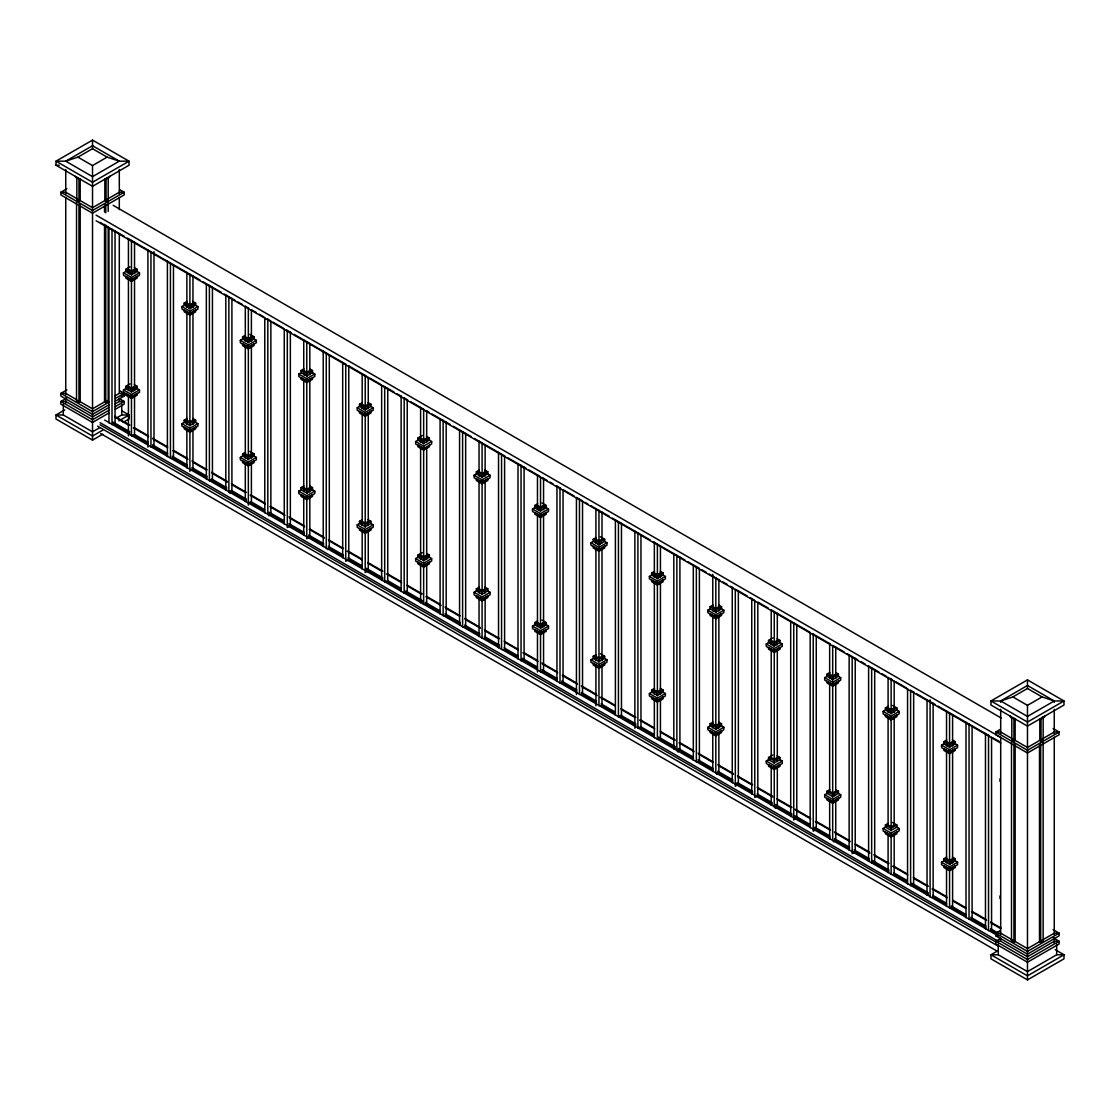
<?xml version="1.0" encoding="UTF-8"?>
<svg xmlns="http://www.w3.org/2000/svg" width="1120" height="1120" viewBox="0 0 1120 1120"><rect width="100%" height="100%" fill="white"/><g stroke="black" fill="none" stroke-linecap="round" stroke-linejoin="round"><path stroke-width="1.5" d="M106.064 201.278L106.078 179.2L108.206 177.968L108.192 200.06L106.064 201.278L104.846 200.578L104.846 178.976L106.078 179.2M1041.026 741.076L1041.026 718.984L1043.168 717.752L1043.154 739.844L1041.026 741.076L1039.808 740.376L1039.808 718.774L1041.026 718.984M92.526 140.098L56 161.182L56 165.242L92.526 186.326L129.038 165.242L129.038 161.182L92.526 140.098L92.526 148.708L77.91 157.136L65.744 161.182L56 161.182L92.526 182.266L129.038 161.182L119.308 161.182L107.128 157.136L92.526 148.708M77.91 157.136L92.526 165.564L107.128 157.136M66.892 188.748L60.872 192.234L60.872 194.936L92.526 213.206L124.18 194.936L124.18 192.234L119.658 189.63M76.832 177.968L80.5 179.158A3.808 2.198 -60 0 1 78.036 177.884L76.832 177.968L76.846 200.06L78.064 199.346M76.846 200.06L78.974 201.278L80.192 200.578L80.192 178.976M134.344 267.666L137.2 269.318L137.2 271.418L131.474 274.722L125.762 271.418L125.762 269.318L130.046 266.84M135.478 270.522L139.482 272.832L139.482 275.296L131.474 279.916L123.48 275.296L123.48 272.832L127.47 270.522M134.526 269.318L131.474 271.068L128.436 269.318M137.2 269.318L131.474 272.622L125.762 269.318M123.48 272.832L131.474 277.452L139.482 272.832M192.78 301.406L195.636 303.058L195.636 305.158L189.91 308.462L184.198 305.158L184.198 303.058L187.054 301.406M195.244 305.032L197.918 306.572L197.918 309.022L189.91 313.642L181.902 309.022L181.902 306.572L185.906 304.262M192.962 303.058L189.91 304.808L186.872 303.058M195.636 303.058L189.91 306.362L184.198 303.058M192.962 306.572L189.91 308.322L186.872 306.572M181.902 306.572L189.91 311.192L197.918 306.572M191.338 312.564L195.636 310.086L195.636 311.822L189.91 315.126L184.198 311.822L184.198 310.086L189.91 313.39M66.892 389.886L60.872 393.372L60.872 396.074L92.526 414.344L109.102 404.768M66.892 397.992L60.872 401.478L60.872 404.166L92.526 422.45L109.102 412.874M76.538 202.58L76.538 401.016L77.756 400.316M64.764 409.906L56 414.974L56 419.02L92.526 440.104L102.746 434.21M76.538 401.016L78.974 402.416L80.192 401.716L80.192 205.016M134.344 384.734L137.2 386.386L137.2 388.5L131.474 391.804L125.762 388.5L125.762 386.386L130.046 383.908M135.478 387.59L139.482 389.9L139.482 392.364L131.474 396.984L123.48 392.364L123.48 389.9L126.14 388.36M105.91 401.1L92.526 408.842L79.128 401.1M114.842 395.948L119.308 393.372L124.18 393.372L124.18 396.074L115.136 401.296M104.538 224.35L104.538 401.898L105.756 402.598L108.192 401.198L108.192 227.122M134.526 386.386L131.474 388.15L128.436 386.386M109.102 402.08L92.526 411.642L60.872 393.372L65.744 393.372L76.16 399.392M115.136 398.594L124.18 393.372L119.658 390.768M137.2 386.386L131.474 389.69L125.762 386.386M131.474 391.664L134.526 389.9M108.892 407.484L92.526 416.934L65.744 401.478L60.872 401.478L92.526 419.748L109.102 410.172M114.842 404.054L119.308 401.478L124.18 401.478L124.18 404.166L115.136 409.388M123.48 389.9L131.474 394.52L139.482 389.9M115.136 406.7L124.18 401.478L119.658 398.86M249.774 334.306L254.072 336.784L254.072 338.898L248.346 342.202L242.62 338.898L242.62 336.784L245.49 335.132M253.68 338.758L256.354 340.298L256.354 342.762L248.346 347.382L240.338 342.762L240.338 340.298L243.012 338.758M251.398 336.784L248.346 338.548L245.308 336.784M254.072 336.784L248.346 340.088L242.62 336.784M99.82 427.63L92.526 431.844L63.308 414.974L56 414.974L92.526 436.058L102.746 430.15M115.892 418.348L121.744 414.974L129.038 414.974L129.038 419.02L123.2 422.394M251.398 340.298L248.346 342.062L245.308 340.298M240.338 340.298L248.346 344.932L256.354 340.298M118.818 420.882L129.038 414.974L121.744 410.76M192.78 418.474L195.636 420.126L195.636 422.226L189.91 425.53L184.198 422.226L184.198 420.126L187.054 418.474M193.914 421.33L197.918 423.64L197.918 426.104L189.91 430.724L181.902 426.104L181.902 423.64L185.906 421.33M192.962 420.126L189.91 421.876L186.872 420.126M195.636 420.126L189.91 423.43L184.198 420.126M181.902 423.64L189.91 428.26L197.918 423.64M309.638 368.872L312.508 370.524L312.508 372.638L306.782 375.942L301.056 372.638L301.056 370.524L303.926 368.872M312.116 372.498L314.79 374.038L314.79 376.502L306.782 381.122L298.774 376.502L298.774 374.038L301.448 372.498M309.82 370.524L306.782 372.288L303.744 370.524M312.508 370.524L306.782 373.828L301.056 370.524M298.774 374.038L306.782 378.658L314.79 374.038M311.08 378.378L306.782 380.856L301.056 377.552L301.056 379.302L306.782 382.606L312.508 379.302L312.508 377.552M249.774 451.388L254.072 453.866L254.072 455.966L248.346 459.27L242.62 455.966L242.62 453.866L245.49 452.214M252.35 455.07L256.354 457.38L256.354 459.83L248.346 464.45L240.338 459.83L240.338 457.38L243.012 455.84M251.398 453.866L248.346 455.616L245.308 453.866M254.072 453.866L248.346 457.17L242.62 453.866M240.338 457.38L248.346 462L256.354 457.38M368.074 402.612L370.944 404.264L370.944 406.378L365.218 409.682L359.492 406.378L359.492 404.264L362.362 402.612M370.552 406.238L373.226 407.778L373.226 410.242L365.218 414.862L357.21 410.242L357.21 407.778L359.884 406.238M368.256 404.264L365.218 406.028L362.18 404.264M370.944 404.264L365.218 407.568L359.492 404.264M368.256 407.778L365.218 409.542L362.18 407.778M357.21 407.778L365.218 412.398L373.226 407.778M229.88 493.29L231.91 492.114L231.91 298.424M309.638 485.94L312.508 487.592L312.508 489.706L306.782 493.01L301.056 489.706L301.056 487.592L303.926 485.94M312.116 489.566L314.79 491.106L314.79 493.57L306.782 498.19L298.774 493.57L298.774 491.106L301.448 489.566M309.82 487.592L306.782 489.356L303.744 487.592M312.508 487.592L306.782 490.896L301.056 487.592M306.782 492.87L309.82 491.106M268.842 515.774L270.872 514.612L270.872 320.908M298.774 491.106L306.782 495.74L314.79 491.106M426.51 436.352L429.38 438.004L429.38 440.104L423.654 443.408L417.928 440.104L417.928 438.004L422.226 435.526M428.988 439.978L431.662 441.518L431.662 443.982L423.654 448.602L415.646 443.982L415.646 441.518L418.32 439.978M426.692 438.004L423.654 439.754L420.602 438.004M429.38 438.004L423.654 441.308L417.928 438.004M415.646 441.518L423.654 446.138L431.662 441.518M288.316 527.03L290.346 525.854L290.346 332.15M307.804 538.272L309.82 537.096L309.82 496.958M368.074 519.68L370.944 521.332L370.944 523.446L365.218 526.75L359.492 523.446L359.492 521.332L362.362 519.68M370.552 523.306L373.226 524.846L373.226 527.31L365.218 531.93L357.21 527.31L357.21 524.846L359.884 523.306M368.256 521.332L365.218 523.096L362.18 521.332M370.944 521.332L365.218 524.636L359.492 521.332M327.278 549.514L329.308 548.352L329.308 354.648M357.21 524.846L365.218 529.466L373.226 524.846M484.946 470.092L487.802 471.744L487.802 473.844L482.09 477.148L476.364 473.844L476.364 471.744L479.22 470.092M486.094 472.948L490.098 475.258L490.098 477.708L482.09 482.328L474.082 477.708L474.082 475.258L478.086 472.948M485.128 471.744L482.09 473.494L479.038 471.744M487.802 471.744L482.09 475.048L476.364 471.744M485.128 475.258L482.09 477.008L479.038 475.258M474.082 475.258L482.09 479.878L490.098 475.258M346.752 560.77L348.782 559.594L348.782 365.89M366.226 572.012L368.256 570.836M426.51 553.42L429.38 555.072L429.38 557.186L423.654 560.49L417.928 557.186L417.928 555.072L422.226 552.594M428.988 557.046L431.662 558.586L431.662 561.05L423.654 565.67L415.646 561.05L415.646 558.586L418.32 557.046M426.692 555.072L423.654 556.822L420.602 555.072M429.38 555.072L423.654 558.376L417.928 555.072M423.654 560.35L426.692 558.586M415.646 558.586L423.654 563.206L431.662 558.586M423.654 565.404L429.38 562.1L429.38 563.85L423.654 567.154L417.928 563.85L417.928 562.1L422.226 564.578M541.954 502.992L546.238 505.47L546.238 507.584L540.526 510.888L534.8 507.584L534.8 505.47L537.656 503.818M544.53 506.674L548.52 508.984L548.52 511.448L540.526 516.068L532.518 511.448L532.518 508.984L536.522 506.674M543.564 505.47L540.526 507.234L537.474 505.47M546.238 505.47L540.526 508.774L534.8 505.47M532.518 508.984L540.526 513.604L548.52 508.984M484.946 587.16L487.802 588.812L487.802 590.912L482.09 594.216L476.364 590.912L476.364 588.812L479.22 587.16M487.424 590.786L490.098 592.326L490.098 594.79L482.09 599.41L474.082 594.79L474.082 592.326L476.756 590.786M485.128 588.812L482.09 590.562L479.038 588.812M487.802 588.812L482.09 592.116L476.364 588.812M474.082 592.326L482.09 596.946L490.098 592.326M600.39 536.732L604.674 539.21L604.674 541.324L598.962 544.628L593.236 541.324L593.236 539.21L596.092 537.558M604.296 541.184L606.956 542.724L606.956 545.188L598.962 549.808L590.954 545.188L590.954 542.724L593.614 541.184M602 539.21L598.962 540.974L595.91 539.21M604.674 539.21L598.962 542.514L593.236 539.21M602 542.724L598.962 544.488L595.91 542.724M590.954 542.724L598.962 547.344L606.956 542.724M541.954 620.074L546.238 622.552L546.238 624.652L540.526 627.956L534.8 624.652L534.8 622.552L537.656 620.9M545.86 624.526L548.52 626.066L548.52 628.516L540.526 633.136L532.518 628.516L532.518 626.066L535.192 624.526M543.564 622.552L540.526 624.302L537.474 622.552M546.238 622.552L540.526 625.856L534.8 622.552M540.526 627.816L543.564 626.066M532.518 626.066L540.526 630.686L548.52 626.066M660.254 571.298L663.11 572.95L663.11 575.064L657.398 578.368L651.672 575.064L651.672 572.95L654.528 571.298M662.732 574.924L665.392 576.464L665.392 578.928L657.398 583.548L649.39 578.928L649.39 576.464L652.05 574.924M660.436 572.95L657.398 574.7L654.346 572.95M663.11 572.95L657.398 576.254L651.672 572.95M660.436 576.464L657.398 578.214L654.346 576.464M649.39 576.464L657.398 581.084L665.392 576.464M600.39 653.8L604.674 656.278L604.674 658.392L598.962 661.696L593.236 658.392L593.236 656.278L596.092 654.626M604.296 658.252L606.956 659.792L606.956 662.256L598.962 666.876L590.954 662.256L590.954 659.792L593.614 658.252M602 656.278L598.962 658.042L595.91 656.278M604.674 656.278L598.962 659.582L593.236 656.278M590.954 659.792L598.962 664.412L606.956 659.792M718.69 605.038L721.546 606.69L721.546 608.79L715.82 612.094L710.108 608.79L710.108 606.69L712.964 605.038M721.168 608.664L723.828 610.204L723.828 612.654L715.82 617.288L707.826 612.654L707.826 610.204L710.486 608.664M718.872 606.69L715.82 608.44L712.782 606.69M721.546 606.69L715.82 609.994L710.108 606.69M707.826 610.204L715.82 614.824L723.828 610.204M660.254 688.366L663.11 690.018L663.11 692.132L657.398 695.436L651.672 692.132L651.672 690.018L654.528 688.366M661.388 691.222L665.392 693.532L665.392 695.996L657.398 700.616L649.39 695.996L649.39 693.532L653.394 691.222M660.436 690.018L657.398 691.782L654.346 690.018M663.11 690.018L657.398 693.322L651.672 690.018M649.39 693.532L657.398 698.152L665.392 693.532M777.126 638.778L779.982 640.43L779.982 642.53L774.256 645.834L768.544 642.53L768.544 640.43L772.828 637.952M779.604 642.404L782.264 643.944L782.264 646.394L774.256 651.014L766.262 646.394L766.262 643.944L768.922 642.404M777.308 640.43L774.256 642.18L771.218 640.43M779.982 640.43L774.256 643.72L768.544 640.43M777.308 643.944L774.256 645.694L771.218 643.944M766.262 643.944L774.256 648.564L782.264 643.944M718.69 722.106L721.546 723.758L721.546 725.872L715.82 729.162L710.108 725.872L710.108 723.758L712.964 722.106M721.168 725.732L723.828 727.272L723.828 729.736L715.82 734.356L707.826 729.736L707.826 727.272L711.83 724.962M718.872 723.758L715.82 725.508L712.782 723.758M721.546 723.758L715.82 727.062L710.108 723.758M715.82 729.022L718.872 727.272M677.88 751.94L679.91 750.764L679.91 557.074M707.826 727.272L715.82 731.892L723.828 727.272M835.562 672.504L838.418 674.156L838.418 676.27L832.692 679.574L826.98 676.27L826.98 674.156L829.836 672.504M838.026 676.13L840.7 677.67L840.7 680.134L832.692 684.754L824.698 680.134L824.698 677.67L827.358 676.13M835.744 674.156L832.692 675.92L829.654 674.156M838.418 674.156L832.692 677.46L826.98 674.156M824.698 677.67L832.692 682.29L840.7 677.67M716.842 774.438L718.872 773.262L718.872 733.124M777.126 755.846L779.982 757.498L779.982 759.598L774.256 762.902L768.544 759.598L768.544 757.498L772.828 755.02M779.604 759.472L782.264 761.012L782.264 763.462L774.256 768.096L766.262 763.462L766.262 761.012L770.252 758.702M777.308 757.498L774.256 759.248L771.218 757.498M779.982 757.498L774.256 760.802L768.544 757.498M736.316 785.68L738.346 784.504L738.346 590.8M766.262 761.012L774.256 765.632L782.264 761.012M892.556 705.418L896.854 707.896L896.854 710.01L891.128 713.314L885.402 710.01L885.402 707.896L888.272 706.244M896.462 709.87L899.136 711.41L899.136 713.874L891.128 718.494L883.12 713.874L883.12 711.41L887.124 709.1M894.18 707.896L891.128 709.66L888.09 707.896M896.854 707.896L891.128 711.2L885.402 707.896M894.18 711.41L891.128 713.174L888.09 711.41M883.12 711.41L891.128 716.03L899.136 711.41M755.804 796.922L757.82 795.746L757.82 602.056L768.334 608.174M775.278 808.164L777.308 807.002L777.308 766.864M835.562 789.586L838.418 791.224L838.418 793.338L832.692 796.642L826.98 793.338L826.98 791.224L829.836 789.586M836.696 792.428L840.7 794.752L840.7 797.202L832.692 801.822L824.698 797.202L824.698 794.752L828.688 792.428M1027.474 679.896L990.962 700.98L990.962 705.026L1027.474 726.11L1064 705.026L1064 700.98L1027.474 679.896L1027.474 688.492L1012.872 696.934L1000.692 700.98L990.962 700.98L1027.474 722.064L1064 700.98L1054.256 700.98L1042.09 696.934L1027.474 688.492M835.744 791.224L832.692 792.988L829.654 791.224M838.418 791.224L832.692 794.528L826.98 791.224M832.692 796.502L835.744 794.752M794.752 819.42L796.782 818.244L796.782 624.54M1000.692 702.324L1000.692 700.98L1027.474 685.51L1054.256 700.98L1054.256 702.324M824.698 794.752L832.692 799.372L840.7 794.752M952.42 739.984L955.29 741.636L955.29 743.736L949.564 747.04L943.838 743.736L943.838 741.636L946.708 739.984M953.568 742.84L957.572 745.15L957.572 747.614L949.564 752.234L941.556 747.614L941.556 745.15L944.23 743.61M952.602 741.636L949.564 743.386L946.526 741.636M955.29 741.636L949.564 744.94L943.838 741.636M941.556 745.15L949.564 749.77L957.572 745.15M1012.872 696.934L1027.474 705.362L1042.09 696.934M814.226 830.662L816.256 829.486L816.256 635.782M1000.342 729.414L995.82 732.032L995.82 734.72L1027.474 753.004L1059.128 734.72L1059.128 732.032L1053.108 728.546M1054.256 700.98L1027.474 716.436L1000.692 700.98M833.714 841.904L835.744 840.728L835.744 800.604M1011.794 717.752L1011.808 739.844L1013.936 741.076L1015.154 740.376L1015.154 718.774L1011.794 717.752A3.808 2.198 -60 0 1 1010.254 716.086M892.556 822.486L896.854 824.964L896.854 827.078L891.128 830.382L885.402 827.078L885.402 824.964L888.272 823.312M896.462 826.938L899.136 828.478L899.136 830.942L891.128 835.562L883.12 830.942L883.12 828.478L887.124 826.168M894.18 824.964L891.128 826.728L888.09 824.964M896.854 824.964L891.128 828.268L885.402 824.964M853.188 853.146L855.218 851.984M883.12 828.478L891.128 833.098L899.136 828.478M892.556 834.47L896.854 831.992L896.854 833.742L891.128 837.046L885.402 833.742L885.402 831.992L891.128 835.296M952.42 857.052L955.29 858.704L955.29 860.818L949.564 864.122L943.838 860.818L943.838 858.704L946.708 857.052M954.898 860.678L957.572 862.218L957.572 864.682L949.564 869.302L941.556 864.682L941.556 862.218L944.23 860.678M952.602 858.704L949.564 860.468L946.526 858.704M955.29 858.704L949.564 862.008L943.838 858.704M949.564 863.982L952.602 862.218M941.556 862.218L949.564 866.838L957.572 862.218M1053.108 929.684L1059.128 933.17L1059.128 935.858L1027.474 954.142L995.82 935.858L995.82 933.17L1000.342 930.552M1000.342 938.658L995.82 941.262L995.82 943.964L1027.474 962.234L1059.128 943.964L1059.128 941.262L1053.108 937.79M1011.5 742.364L1011.5 940.814L1012.718 940.1M998.256 950.544L990.962 954.758L990.962 958.818L1027.474 979.902L1064 958.818L1064 954.758L1055.236 949.704M1011.5 940.814L1013.936 942.214L1015.154 941.514L1015.154 744.814M1039.388 941.752L1027.474 948.626L1000.692 933.17L995.82 933.17M1042.356 940.044L1054.256 933.17L1059.128 933.17L1027.474 951.44L990.514 930.09M1039.5 744.996L1039.5 941.682L1040.718 942.396L1043.154 940.982L1043.154 742.546M1056.692 954.758L1027.474 971.628L998.256 954.758L990.962 954.758L1027.474 975.856L1064 954.758L1056.692 954.758L1056.692 943.964M56 165.242L59.248 165.242M120.932 396.074L124.18 396.074M995.82 935.858L999.068 935.858M1000.692 941.262L995.82 941.262L1027.474 959.532L1059.128 941.262L1054.256 941.262L1027.474 956.732L1000.692 941.262L1000.692 937.874M1041.936 717.542L1043.168 717.752M78.064 177.758L77.756 177.576A3.808 2.198 -60 0 1 75.306 176.302M1015.154 718.774L1015.462 718.956A3.808 2.198 -60 0 1 1012.998 717.668M1041.936 739.144L1043.154 739.844M113.162 205.324L1001.154 717.99M96.124 215.166L1000.776 737.45M100.072 222.362L103.11 224.112M106.134 225.862L124.32 236.362M127.344 238.112L200.088 280.098M203.112 281.848L221.298 292.348M224.336 294.098L234.934 300.23M237.972 301.98L242.508 304.598M245.546 306.348L248.57 308.098M251.608 309.848L256.158 312.466M259.182 314.216L263.732 316.848M266.756 318.598L269.794 320.348M272.818 322.098L283.43 328.216M286.454 329.966L291.004 332.598M294.028 334.348L345.562 364.084M348.586 365.834L366.772 376.334M369.796 378.084L380.408 384.216M383.432 385.966L394.044 392.084M397.082 393.834L401.618 396.466M404.656 398.216L407.68 399.966M410.718 401.716L422.842 408.702M425.866 410.452L428.904 412.202M431.928 413.952L450.114 424.452M453.138 426.202L471.324 436.702M474.362 438.452L504.658 455.952M507.696 457.702L525.882 468.202M528.906 469.952L539.518 476.07M542.542 477.82L547.092 480.452M550.13 482.202L553.154 483.952M556.192 485.702L560.728 488.32M563.766 490.07L574.364 496.188M577.402 497.938L581.952 500.57M584.976 502.32L588.014 504.07M591.038 505.82L609.224 516.32M612.248 518.07L650.132 539.938M653.17 541.688L684.992 560.056M688.016 561.806L698.628 567.938M701.652 569.688L706.202 572.306M709.24 574.056L719.838 580.188M722.876 581.938L727.412 584.556M730.45 586.306L733.474 588.056M736.512 589.806L747.124 595.924M750.148 597.674L754.698 600.306L754.782 797.51M771.358 609.924L809.242 631.792M812.28 633.542L830.466 644.042M833.49 645.792L844.102 651.924M847.126 653.674L857.738 659.792M860.762 661.542L865.312 664.174M868.35 665.924L878.948 672.042M881.986 673.792L886.522 676.41M889.56 678.16L892.584 679.91M895.622 681.66L906.22 687.792M910.77 690.41L913.808 692.16M916.832 693.91L935.018 704.41M938.042 706.16L989.576 735.91M992.6 737.66L1000.174 742.028M96.124 220.78L1000.776 743.078M128.436 272.832L131.474 274.582M303.744 374.038L306.782 375.802M420.602 441.518L423.654 443.268M537.474 508.984L540.526 510.748M712.782 610.204L715.82 611.954M829.654 677.67L832.692 679.434M946.526 745.15L949.564 746.9M423.654 448.336L417.928 445.032L417.928 446.782L423.654 450.086L429.38 446.782L429.38 445.032M106.974 400.484L108.192 401.198M1041.936 940.282L1043.154 940.982M114.688 416.346L129.836 425.096M134.386 427.728L148.022 435.596M152.558 438.228L167.72 446.978M173.782 450.478L187.418 458.346M191.968 460.964L207.116 469.714M211.666 472.346L226.814 481.096M231.364 483.714L246.512 492.464M251.062 495.096L264.698 502.964M270.76 506.464L284.396 514.332M288.946 516.964L304.094 525.714M310.156 529.214L323.792 537.082M328.342 539.714L343.49 548.464M348.04 551.082L361.676 558.95M367.738 562.45L382.9 571.2M387.436 573.832L401.072 581.7M407.134 585.2L422.296 593.95M426.832 596.568L440.482 604.45M445.018 607.068L460.18 615.818M464.716 618.45L479.878 627.2M484.428 629.818L499.576 638.568M504.126 641.186L517.762 649.068M523.824 652.568L537.46 660.436M542.01 663.068L557.158 671.818M563.22 675.318L576.856 683.186M581.406 685.804L596.554 694.554M601.104 697.186L614.74 705.054M620.802 708.554L635.95 717.304M640.5 719.936L654.136 727.804M660.198 731.304L675.346 740.054M679.896 742.672L693.532 750.554M698.082 753.172L713.23 761.922M717.78 764.554L732.928 773.304M737.478 775.922L752.64 784.672M757.176 787.29L772.338 796.04M776.874 798.672L792.036 807.422M795.06 809.172L810.222 817.922M816.284 821.422L829.92 829.29M834.456 831.908L849.618 840.658M855.68 844.158L869.316 852.04M873.866 854.658L889.014 863.408M893.564 866.04L907.2 873.908M913.262 877.408L928.41 886.158M932.96 888.776L946.596 896.658M952.658 900.158L966.294 908.026M972.356 911.526L985.992 919.394M990.542 922.026L1001.154 928.144M115.276 417.396L128.912 425.278M133.462 427.896L148.61 436.646M153.16 439.264L166.796 447.146M172.858 450.646L188.006 459.396M192.556 462.014L206.192 469.896M212.254 473.396L227.416 482.146M231.952 484.764L245.602 492.632M250.138 495.264L265.3 504.014M269.836 506.632L284.998 515.382M289.534 518.014L304.696 526.764M309.246 529.382L324.394 538.132M328.944 540.75L342.58 548.632M347.116 551.25L362.278 560M368.34 563.5L381.976 571.382M386.526 574L401.674 582.75M407.736 586.25L421.372 594.118M425.922 596.75L441.07 605.5M445.62 608.118L459.256 616M465.318 619.5L480.466 628.236M485.016 630.868L498.652 638.736M504.714 642.236L518.35 650.118M522.9 652.736L538.048 661.486M542.598 664.118L557.746 672.854M562.296 675.486L577.458 684.236M581.994 686.854L597.156 695.604M600.18 697.354L615.342 706.104M621.39 709.604L635.04 717.472M639.576 720.104L654.738 728.854M660.8 732.354L674.436 740.222M678.972 742.854L694.134 751.604M698.684 754.222L712.32 762.09M718.382 765.59L733.53 774.34M738.08 776.972L751.716 784.84M757.778 788.34L772.926 797.09M777.476 799.722L791.112 807.59M795.662 810.208L810.81 818.958M815.36 821.59L830.508 830.34M835.058 832.958L850.206 841.708M854.756 844.34L869.904 853.076M874.454 855.708L888.09 863.576M892.64 866.208L907.788 874.958M913.85 878.458L927.486 886.326M932.036 888.958L947.198 897.694M953.246 901.194L965.37 908.194M971.432 911.694L986.594 920.444M991.13 923.076L1000.23 928.326M113.134 422.142L129.808 431.76M134.344 434.378L147.98 442.26M152.53 444.878L167.692 453.628M172.228 456.26L187.39 465.01M191.926 467.628L207.088 476.378M211.624 478.996L226.786 487.746M231.336 490.378L246.484 499.128M251.034 501.746L264.67 509.628M269.206 512.246L284.368 520.996M288.918 523.614L304.066 532.364M308.616 534.996L323.764 543.746M328.314 546.364L343.462 555.114M348.012 557.746L361.648 565.614M366.198 568.232L382.858 577.864M387.408 580.482L401.044 588.364M405.594 590.982L422.254 600.614M425.292 602.364L440.44 611.114M444.99 613.732L460.138 622.482M464.688 625.1L479.85 633.85M484.386 636.482L499.548 645.232M504.084 647.85L517.72 655.732M522.27 658.35L537.432 667.1M541.968 669.718L557.13 678.468M561.666 681.1L576.828 689.85M581.364 692.468L596.526 701.218M601.076 703.836L614.712 711.718M620.774 715.218L635.922 723.968M640.472 726.586L654.108 734.468M658.658 737.086L675.318 746.718M678.356 748.454L693.504 757.204M698.054 759.836L713.202 768.586M717.752 771.204L732.9 779.954M737.45 782.586L752.598 791.336M757.148 793.954L772.296 802.704M775.334 804.454L791.994 814.072M795.032 815.822L810.18 824.572M814.73 827.204L829.878 835.954M834.428 838.572L849.576 847.322M854.126 849.94L869.288 858.69M872.312 860.44L888.986 870.072M893.522 872.69L907.172 880.572M911.708 883.19L928.382 892.808M932.932 895.44L946.568 903.308M951.104 905.94L966.266 914.69M970.802 917.308L985.964 926.058M990.514 928.69L998.088 933.058M113.134 423.542L129.808 433.16M132.832 434.91L147.98 443.66M152.53 446.292L167.692 455.042M172.228 457.66L187.39 466.41M191.926 469.028L207.088 477.778M210.112 479.528L226.786 489.16M229.81 490.91L246.484 500.528M249.508 502.278L264.67 511.028M269.206 513.646L284.368 522.396M288.918 525.028L304.066 533.778M308.616 536.396L323.764 545.146M328.314 547.778L343.462 556.528M348.012 559.146L361.648 567.014M366.198 569.646L382.858 579.264M385.896 581.014L401.044 589.764M405.594 592.396L422.254 602.014M425.292 603.764L440.44 612.514M444.99 615.132L460.138 623.882M464.688 626.514L479.85 635.264M484.386 637.882L499.548 646.632M504.084 649.264L517.72 657.132M522.27 659.75L537.432 668.5M541.968 671.132L557.13 679.882M561.666 682.5L576.828 691.25M581.364 693.882L596.526 702.618M601.076 705.25L614.712 713.118M619.248 715.75L635.922 725.368M638.946 727.118L654.108 735.868M658.658 738.5L675.318 748.118M678.356 749.868L693.504 758.618M698.054 761.236L713.202 769.986M717.752 772.618L732.9 781.368M735.938 783.118L752.598 792.736M757.148 795.354L772.296 804.104M775.334 805.854L791.994 815.486M795.032 817.236L810.18 825.986M814.73 828.604L829.878 837.354M834.428 839.972L849.576 848.722M854.126 851.354L869.288 860.104M872.312 861.854L888.986 871.472M893.522 874.104L907.172 881.972M911.708 884.59L928.382 894.222M932.932 896.84L946.568 904.722M951.104 907.34L966.266 916.09M970.802 918.722L985.964 927.458M104.636 420.042L998.676 936.208M100.072 422.674L998.662 941.472M100.072 424.788L995.624 941.836M97.636 426.188L997.738 945.868M100.674 433.566L997.738 951.482M1013.922 718.984L1013.936 741.076M78.974 179.2L78.974 201.278M1054.256 709.31L1054.256 733.74M1054.256 737.226L1054.256 934.388M1054.256 937.874L1054.256 943.11M1040.718 743.946L1040.718 942.396M1027.474 705.362L1027.474 979.902M1013.936 743.778L1013.936 942.214M1000.692 709.31L1000.692 733.74M1000.692 737.226L1000.692 934.388M999.992 778.89L999.992 781.34M999.992 895.958L999.992 898.422M998.256 943.964L998.256 954.758M991.564 737.002L991.564 930.706M988.526 735.266L988.526 930.706M985.474 733.516L985.474 928.956M972.09 725.76L972.09 917.714M969.038 724.024L969.038 919.464M966 722.26L966 917.714M952.602 714.504L952.602 745.92M952.602 751.156L952.602 862.834M952.602 868.07L952.602 906.458M949.564 712.782L949.564 747.67M949.564 749.77L949.564 864.598M949.564 866.838L949.564 908.222M946.526 711.018L946.526 745.92M946.526 751.156L946.526 862.834M946.526 868.07L946.526 906.458M933.128 703.262L933.128 896.966M930.09 699.79L930.09 896.98M927.038 699.776L927.038 895.216M913.654 692.02L913.654 883.974M910.602 690.284L910.602 885.724M907.564 688.52L907.564 883.974M894.18 680.778L894.18 712.18M894.18 717.416L894.18 825.608M894.18 834.33L894.18 874.468M891.128 679.042L891.128 713.944M891.128 716.03L891.128 830.858M891.128 833.098L891.128 874.482M888.09 677.278L888.09 712.18M888.09 717.416L888.09 825.608M888.09 834.33L888.09 872.732M874.692 669.522L874.692 863.226M871.654 667.786L871.654 863.24M868.602 666.036L868.602 861.476M855.218 658.28L855.218 850.234M852.18 656.544L852.18 853.734M849.128 654.794L849.128 850.234M835.744 647.038L835.744 678.44M835.744 683.676L835.744 791.868M832.692 645.302L832.692 680.204M832.692 682.29L832.692 797.118M832.692 799.372L832.692 840.742M829.654 643.538L829.654 678.44M829.654 683.676L829.654 791.868M829.654 800.604L829.654 838.992M813.218 634.06L813.218 831.25M810.18 632.296L810.18 827.75M793.744 622.804L793.744 819.994M790.692 621.054L790.692 816.494M777.308 613.298L777.308 644.714M777.308 649.95L777.308 761.628M774.256 611.562L774.256 646.464M774.256 648.564L774.256 763.378M774.256 765.632L774.256 807.016M771.218 609.812L771.218 644.714M771.218 649.95L771.218 758.142M771.218 766.864L771.218 805.252M751.744 598.556L751.744 794.01M735.308 589.078L735.308 786.268M732.256 587.314L732.256 782.754M718.872 579.558L718.872 610.974M718.872 616.21L718.872 727.888M715.82 577.822L715.82 612.724M715.82 614.824L715.82 729.652M715.82 731.892L715.82 773.276M712.782 574.322L712.782 610.974M712.782 616.21L712.782 727.888M712.782 733.124L712.782 771.512M699.398 568.316L699.398 762.02M696.346 566.58L696.346 762.02M693.308 564.83L693.308 760.27M676.872 555.338L676.872 750.778M673.82 553.574L673.82 749.028M660.436 545.818L660.436 577.234M660.436 582.47L660.436 694.148M660.436 699.384L660.436 739.522M657.398 544.096L657.398 578.998M657.398 581.084L657.398 695.912M657.398 698.152L657.398 739.536M654.346 542.332L654.346 577.234M654.346 582.47L654.346 694.148M654.346 699.384L654.346 737.772M640.962 534.576L640.962 728.28M637.91 532.84L637.91 728.294M634.872 531.09L634.872 728.28M621.474 523.334L621.474 717.038M618.436 521.598L618.436 717.038M615.398 519.848L615.398 715.288M602 512.092L602 540.008M602 548.73L602 660.408M602 665.644L602 705.782M598.962 510.356L598.962 545.258M598.962 547.344L598.962 662.172M598.962 664.412L598.962 705.796M595.91 508.592L595.91 543.494M595.91 548.73L595.91 660.408M595.91 665.644L595.91 705.782M582.526 500.836L582.526 694.54M579.474 499.114L579.474 694.554M576.436 497.35L576.436 694.54M563.038 489.594L563.038 681.548M560 487.858L560 683.312M556.962 486.108L556.962 681.548M543.564 478.352L543.564 509.754M543.564 514.99L543.564 626.682M543.564 631.918L543.564 672.042M540.526 476.616L540.526 511.518M540.526 513.604L540.526 628.432M540.526 630.686L540.526 672.056M537.474 474.866L537.474 509.754M537.474 514.99L537.474 626.682M537.474 631.918L537.474 672.042M524.09 467.11L524.09 659.064M521.038 465.374L521.038 660.814M518 463.61L518 659.064M504.602 455.854L504.602 647.808M501.564 454.118L501.564 649.572M498.526 452.368L498.526 647.808M485.128 444.612L485.128 476.028M485.128 481.264L485.128 592.942M485.128 598.178L485.128 638.316M482.09 442.876L482.09 477.778M482.09 479.878L482.09 594.692M482.09 596.946L482.09 638.33M479.038 441.126L479.038 476.028M479.038 481.264L479.038 592.942M479.038 598.178L479.038 636.566M465.654 433.37L465.654 625.324M462.602 431.634L462.602 627.074M459.564 429.87L459.564 625.324M446.18 422.114L446.18 615.818M443.128 420.392L443.128 615.832M440.09 418.628L440.09 614.082M426.692 410.872L426.692 442.288M426.692 447.524L426.692 559.202M426.692 564.438L426.692 602.826M423.654 409.136L423.654 444.038M423.654 446.138L423.654 560.966M423.654 563.206L423.654 604.59M420.602 407.386L420.602 442.288M420.602 447.524L420.602 559.202M420.602 564.438L420.602 602.826M407.218 399.63L407.218 591.584M404.18 397.894L404.18 593.348M401.128 396.144L401.128 591.584M387.744 388.388L387.744 582.078M384.692 386.652L384.692 582.092M381.654 384.888L381.654 580.342M368.256 377.132L368.256 408.548M368.256 413.784L368.256 525.462M368.256 530.698L368.256 569.086M365.218 375.41L365.218 410.312M365.218 412.398L365.218 527.226M365.218 529.466L365.218 572.6M362.18 373.646L362.18 408.548M362.18 413.784L362.18 525.462M362.18 530.698L362.18 569.086M345.744 364.154L345.744 561.344M342.692 362.404L342.692 557.844M326.256 352.912L326.256 548.352M323.218 351.162L323.218 546.602M309.82 343.406L309.82 374.808M309.82 380.044L309.82 491.736M306.782 341.67L306.782 376.572M306.782 378.658L306.782 493.486M306.782 495.74L306.782 538.86M303.744 339.906L303.744 374.808M303.744 380.044L303.744 491.736M303.744 496.958L303.744 535.36M287.308 330.428L287.308 527.618M284.256 328.664L284.256 524.104M267.82 319.172L267.82 514.626M264.782 317.422L264.782 512.862M251.398 309.666L251.398 341.068M251.398 346.304L251.398 457.996M251.398 463.232L251.398 503.37M248.346 307.93L248.346 342.832M248.346 344.932L248.346 459.746M248.346 462L248.346 505.12M245.308 306.18L245.308 341.068M245.308 346.304L245.308 457.996M245.308 463.232L245.308 501.62M228.872 296.688L228.872 492.128M225.82 294.924L225.82 490.378M212.436 287.168L212.436 480.872M209.398 285.446L209.398 480.886M206.346 283.682L206.346 479.122M192.962 275.926L192.962 307.342M192.962 312.578L192.962 424.256M192.962 429.492L192.962 469.63M189.91 274.19L189.91 309.092M189.91 311.192L189.91 426.006M189.91 428.26L189.91 471.38M186.872 272.44L186.872 307.342M186.872 312.578L186.872 424.256M186.872 429.492L186.872 467.88M173.474 264.684L173.474 458.388M170.436 262.948L170.436 458.388M167.398 261.198L167.398 456.638M154 251.692L154 447.132M150.962 251.706L150.962 447.146M147.91 249.942L147.91 447.132M134.526 242.186L134.526 273.602M134.526 278.838L134.526 390.516M134.526 395.752L134.526 435.89M131.474 240.464L131.474 275.352M131.474 277.452L131.474 392.28M131.474 394.52L131.474 435.904M128.436 238.7L128.436 273.602M128.436 278.838L128.436 390.516M128.436 395.752L128.436 435.89M121.744 404.166L121.744 414.974M119.308 169.512L119.308 193.942M119.308 197.428L119.308 209.65M119.308 234.066L119.308 392.854M119.308 398.09L119.308 401.576M115.038 230.944L115.038 422.898M112 229.208L112 424.662M108.962 227.458L108.962 422.898M108.192 202.748L108.192 211.456M105.756 204.162L105.756 212.856M105.756 225.05L105.756 402.598M104.538 205.198L104.538 212.156M92.526 165.564L92.526 440.104M78.974 203.98L78.974 402.416M65.744 169.512L65.744 193.942M65.744 197.428L65.744 394.59M65.744 398.09L65.744 403.312M63.308 404.166L63.308 414.974M1041.964 717.668A3.808 2.198 60 0 1 1039.5 718.914M1044.694 716.086A3.808 2.198 60 0 1 1042.244 717.346M107.002 177.884A3.808 2.198 60 0 1 104.538 179.13M109.746 176.302A3.808 2.198 60 0 1 108.178 177.8M92.526 145.726L65.744 161.182L92.526 176.652L119.308 161.182L92.526 145.726M119.308 192.234L92.526 207.704L65.744 192.234L60.872 192.234L92.526 210.504L124.18 192.234L119.308 192.234M137.2 276.346L131.474 279.65L125.762 276.346L125.762 278.096L131.474 281.4L137.2 278.096L137.2 276.346M137.2 393.414L131.474 396.718L125.762 393.414L125.762 395.164L131.474 398.468L137.2 395.164L137.2 393.414M254.072 343.812L248.346 347.116L242.62 343.812L242.62 345.562L248.346 348.866L254.072 345.562L254.072 343.812M195.636 427.154L189.91 430.458L184.198 427.154L184.198 428.904L189.91 432.208L195.636 428.904L195.636 427.154M254.072 460.894L248.346 464.198L242.62 460.894L242.62 462.63L248.346 465.934L254.072 462.63L254.072 460.894M370.944 411.292L365.218 414.596L359.492 411.292L359.492 413.042L365.218 416.346L370.944 413.042L370.944 411.292M312.508 494.62L306.782 497.924L301.056 494.62L301.056 496.37L306.782 499.674L312.508 496.37L312.508 494.62M370.944 528.36L365.218 531.664L359.492 528.36L359.492 530.11L365.218 533.414L370.944 530.11L370.944 528.36M487.802 478.772L482.09 482.076L476.364 478.772L476.364 480.508L482.09 483.812L487.802 480.508L487.802 478.772M546.238 512.498L540.526 515.802L534.8 512.498L534.8 514.248L540.526 517.552L546.238 514.248L546.238 512.498M487.802 595.84L482.09 599.144L476.364 595.84L476.364 597.59L482.09 600.894L487.802 597.59L487.802 595.84M604.674 546.238L598.962 549.542L593.236 546.238L593.236 547.988L598.962 551.292L604.674 547.988L604.674 546.238M546.238 629.58L540.526 632.884L534.8 629.58L534.8 631.316L540.526 634.62L546.238 631.316L546.238 629.58M663.11 579.978L657.398 583.282L651.672 579.978L651.672 581.728L657.398 585.032L663.11 581.728L663.11 579.978M604.674 663.306L598.962 666.61L593.236 663.306L593.236 665.056L598.962 668.36L604.674 665.056L604.674 663.306M721.546 613.718L715.82 617.022L710.108 613.718L710.108 615.468L715.82 618.772L721.546 615.468L721.546 613.718M663.11 697.046L657.398 700.35L651.672 697.046L651.672 698.796L657.398 702.1L663.11 698.796L663.11 697.046M779.982 647.458L774.256 650.762L768.544 647.458L768.544 649.194L774.256 652.498L779.982 649.194L779.982 647.458M721.546 730.786L715.82 734.09L710.108 730.786L710.108 732.536L715.82 735.84L721.546 732.536L721.546 730.786M838.418 681.184L832.692 684.488L826.98 681.184L826.98 682.934L832.692 686.238L838.418 682.934L838.418 681.184M779.982 764.526L774.256 767.83L768.544 764.526L768.544 766.276L774.256 769.566L779.982 766.276L779.982 764.526M896.854 714.924L891.128 718.228L885.402 714.924L885.402 716.674L891.128 719.978L896.854 716.674L896.854 714.924M838.418 798.266L832.692 801.556L826.98 798.266L826.98 800.002L832.692 803.306L838.418 800.002L838.418 798.266M955.29 748.664L949.564 751.968L943.838 748.664L943.838 750.414L949.564 753.718L955.29 750.414L955.29 748.664M1054.256 732.032L1027.474 747.488L1000.692 732.032L995.82 732.032L1027.474 750.302L1059.128 732.032L1054.256 732.032M955.29 865.732L949.564 869.036L943.838 865.732L943.838 867.482L949.564 870.786L955.29 867.482L955.29 865.732"/></g></svg>
